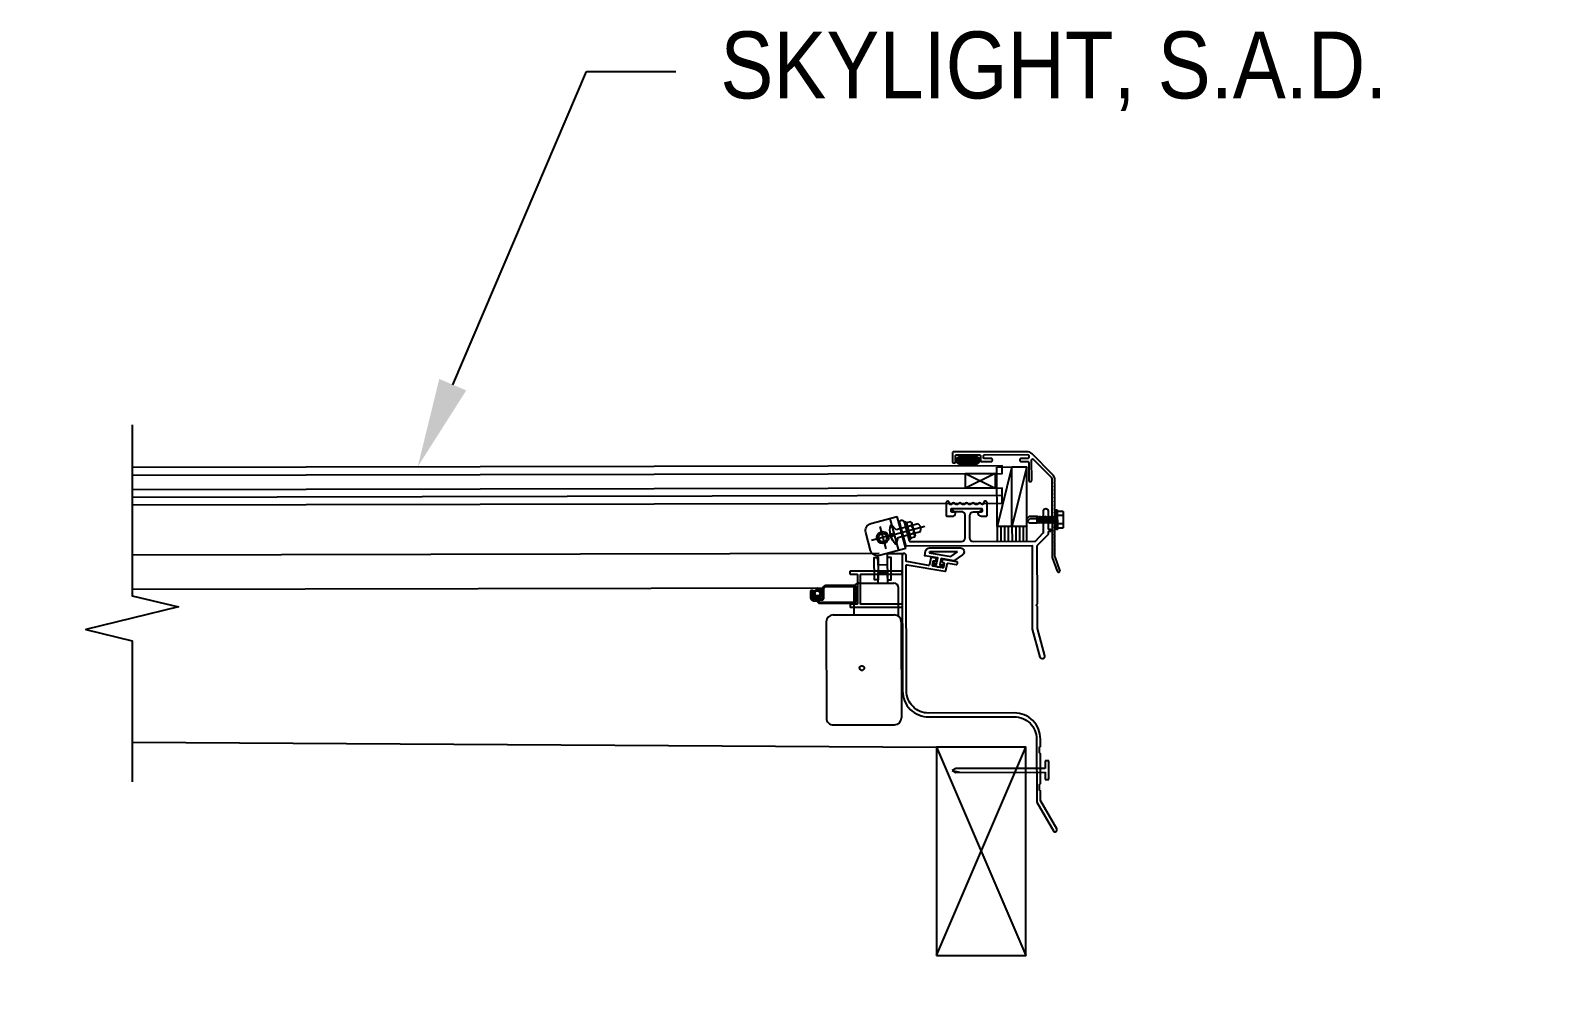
# Model space of a CAD drawing. Header units: inches. Extents: x -2661 to 42767, y -1222 to 9099.
# Drawn here: x 2412.85 to 2438.5, y 1865.12 to 1881.23 of the extents above; entities that cross this region are included whole.
import ezdxf
from ezdxf import colors
from ezdxf.entities.mleader import LeaderData, LeaderLine
from ezdxf.math import Vec2, Vec3

# ---------------------------------------------------------------- set-up
doc = ezdxf.new("R2010")
doc.units = ezdxf.units.IN
doc.header["$LTSCALE"] = 12
doc.header["$MEASUREMENT"] = 0
doc.layers.get('0').update_dxf_attribs({"linetype": 'CONTINUOUS'})
doc.layers.add('DESIGNER COMMENTS', color=221, linetype='CONTINUOUS', plot=False)
for name, color, linetype in [('S-ANNO-NOTE', 4, 'CONTINUOUS'), ('S-ARCH', 1, 'CONTINUOUS'), ('S-WOOD', 3, 'CONTINUOUS')]:
    doc.layers.add(name, color=color, linetype=linetype)
doc.styles.add('Arial', font='arial.ttf', dxfattribs={"width": 0.85})

# ---------------------------------------------------------------- blocks, each defined once
blk = doc.blocks.new('*U1285')
blk.add_lwpolyline([(1.5, -3.5), (0, -3.5), (0, 0), (1.5, 0)], close=True)
at = {"layer": 'S-WOOD', "color": 2}
for p, q in [((1.5, -3.5), (0, 0)), ((1.5, 0), (0, -3.5))]:
    blk.add_line(p, q, dxfattribs=at)
blk = doc.blocks.new('SKYLIGHT RIGHT')
at = {"layer": 'S-ARCH'}
h = blk.add_hatch(dxfattribs=at)
h.set_pattern_fill('ANSI31', color=256, angle=42.6247, style=0, pattern_type=2)
h.set_pattern_definition([(87.6246575, (24232.738988, -123267.021899), (-0.01463585096, 0.00060711435), [])])
h.paths.add_polyline_path([(23748.77, -124301.486), (23748.77, -124301.488), (23748.77, -124301.49), (23748.77, -124301.492), (23748.769, -124301.493), (23748.769, -124301.495), (23748.768, -124301.497), (23748.768, -124301.499), (23748.767, -124301.5), (23748.766, -124301.502), (23748.765, -124301.504), (23748.764, -124301.506), (23748.763, -124301.508), (23748.762, -124301.509), (23748.76, -124301.512), (23748.759, -124301.514), (23748.757, -124301.516), (23748.755, -124301.518), (23748.753, -124301.52), (23748.751, -124301.522), (23748.748, -124301.525), (23748.745, -124301.527), (23748.742, -124301.529), (23748.739, -124301.532), (23748.735, -124301.534), (23748.731, -124301.536), (23748.727, -124301.539), (23748.723, -124301.541), (23748.718, -124301.543), (23748.714, -124301.545), (23748.709, -124301.547), (23748.704, -124301.549), (23748.699, -124301.551), (23748.694, -124301.553), (23748.688, -124301.555), (23748.682, -124301.557), (23748.675, -124301.558), (23748.668, -124301.56), (23748.661, -124301.562), (23748.653, -124301.564), (23748.645, -124301.565), (23748.637, -124301.567), (23748.628, -124301.568), (23748.619, -124301.569), (23748.609, -124301.57), (23748.599, -124301.571), (23748.589, -124301.571), (23748.579, -124301.572), (23748.568, -124301.572), (23748.557, -124301.572), (23748.547, -124301.571), (23748.537, -124301.571), (23748.527, -124301.57), (23748.518, -124301.569), (23748.508, -124301.568), (23748.5, -124301.567), (23748.491, -124301.566), (23748.483, -124301.564), (23748.476, -124301.562), (23748.469, -124301.561), (23748.462, -124301.559), (23748.456, -124301.558), (23748.451, -124301.556), (23748.446, -124301.555), (23748.442, -124301.553), (23748.438, -124301.552), (23748.434, -124301.55), (23748.43, -124301.549), (23748.426, -124301.547), (23748.423, -124301.546), (23748.419, -124301.544), (23748.416, -124301.543), (23748.412, -124301.541), (23748.409, -124301.54), (23748.406, -124301.538), (23748.403, -124301.536), (23748.4, -124301.535), (23748.397, -124301.533), (23748.395, -124301.531), (23748.392, -124301.529), (23748.39, -124301.527), (23748.387, -124301.525), (23748.385, -124301.523), (23748.383, -124301.521), (23748.382, -124301.519), (23748.38, -124301.518), (23748.378, -124301.516), (23748.377, -124301.515), (23748.376, -124301.513), (23748.375, -124301.512), (23748.374, -124301.51), (23748.373, -124301.509), (23748.372, -124301.508), (23748.371, -124301.506), (23748.37, -124301.504), (23748.37, -124301.503), (23748.369, -124301.501), (23748.368, -124301.5), (23748.368, -124301.498), (23748.367, -124301.496), (23748.367, -124301.494), (23748.366, -124301.492), (23748.366, -124301.49), (23748.366, -124301.488), (23748.366, -124301.486), (23748.366, -124301.484), (23748.366, -124301.482), (23748.366, -124301.48), (23748.367, -124301.478), (23748.367, -124301.477), (23748.367, -124301.475), (23748.368, -124301.473), (23748.369, -124301.471), (23748.37, -124301.47), (23748.371, -124301.468), (23748.372, -124301.466), (23748.373, -124301.464), (23748.374, -124301.462), (23748.375, -124301.46), (23748.377, -124301.458), (23748.379, -124301.456), (23748.38, -124301.454), (23748.383, -124301.452), (23748.385, -124301.45), (23748.388, -124301.447), (23748.391, -124301.445), (23748.394, -124301.443), (23748.397, -124301.44), (23748.401, -124301.438), (23748.405, -124301.436), (23748.409, -124301.433), (23748.413, -124301.431), (23748.418, -124301.429), (23748.422, -124301.427), (23748.427, -124301.425), (23748.432, -124301.423), (23748.437, -124301.421), (23748.442, -124301.419), (23748.448, -124301.417), (23748.454, -124301.415), (23748.461, -124301.413), (23748.468, -124301.412), (23748.475, -124301.41), (23748.483, -124301.408), (23748.491, -124301.407), (23748.499, -124301.405), (23748.508, -124301.404), (23748.517, -124301.403), (23748.527, -124301.402), (23748.536, -124301.401), (23748.547, -124301.401), (23748.557, -124301.4), (23748.568, -124301.4), (23748.579, -124301.4), (23748.589, -124301.4), (23748.599, -124301.401), (23748.609, -124301.402), (23748.618, -124301.402), (23748.627, -124301.404), (23748.636, -124301.405), (23748.645, -124301.406), (23748.653, -124301.408), (23748.66, -124301.409), (23748.667, -124301.411), (23748.674, -124301.413), (23748.68, -124301.414), (23748.685, -124301.416), (23748.69, -124301.417), (23748.694, -124301.419), (23748.698, -124301.42), (23748.702, -124301.422), (23748.706, -124301.423), (23748.71, -124301.425), (23748.713, -124301.426), (23748.717, -124301.428), (23748.72, -124301.429), (23748.723, -124301.431), (23748.727, -124301.432), (23748.73, -124301.434), (23748.733, -124301.436), (23748.736, -124301.437), (23748.738, -124301.439), (23748.741, -124301.441), (23748.744, -124301.443), (23748.746, -124301.445), (23748.748, -124301.447), (23748.751, -124301.449), (23748.753, -124301.451), (23748.754, -124301.453), (23748.756, -124301.454), (23748.757, -124301.456), (23748.759, -124301.457), (23748.76, -124301.459), (23748.761, -124301.46), (23748.762, -124301.461), (23748.763, -124301.463), (23748.764, -124301.464), (23748.765, -124301.466), (23748.765, -124301.467), (23748.766, -124301.469), (23748.767, -124301.471), (23748.768, -124301.472), (23748.768, -124301.474), (23748.769, -124301.476), (23748.769, -124301.478), (23748.77, -124301.48), (23748.77, -124301.481), (23748.77, -124301.483)])
for p, q in [((23748.524, -124301.705), (23749.025, -124301.954)), ((23749.024, -124301.704), (23748.525, -124301.955)), ((23749.055, -124301.598), (23749.305, -124301.597)), ((23749.057, -124302.598), (23749.055, -124301.598)), ((23749.305, -124301.597), (23749.057, -124302.598)), ((23749.307, -124302.597), (23749.305, -124301.597)), ((23749.305, -124301.597), (23749.555, -124301.597)), ((23749.307, -124302.597), (23749.305, -124301.597)), ((23749.555, -124301.597), (23749.307, -124302.597)), ((23749.557, -124302.597), (23749.555, -124301.597)), ((23749.142, -124302.079), (23734.525, -124302.108, 1912.518)), ((23747.256, -124302.462), (23747.402, -124303.002)), ((23747.734, -124302.551), (23747.362, -124302.652)), ((23747.522, -124302.969), (23747.377, -124302.43)), ((23747.531, -124302.522), (23747.513, -124302.527)), ((23747.513, -124302.527), (23747.591, -124302.817)), ((23747.531, -124302.522), (23747.609, -124302.812)), ((23747.6, -124302.52), (23747.535, -124302.537)), ((23747.619, -124302.53), (23747.6, -124302.52)), ((23747.619, -124302.53), (23747.681, -124302.76)), ((23747.781, -124302.61), (23747.734, -124302.551)), ((23749.598, -124302.431), (23749.545, -124302.484)), ((23749.545, -124302.484), (23749.598, -124302.537)), ((23749.567, -124302.506), (23749.611, -124302.462)), ((23749.732, -124302.43), (23749.598, -124302.431)), ((23749.598, -124302.537), (23749.732, -124302.537)), ((23749.611, -124302.462), (23749.732, -124302.461)), ((23749.741, -124302.439), (23749.732, -124302.425)), ((23749.732, -124302.537), (23749.732, -124302.425)), ((23749.732, -124302.492), (23749.741, -124302.439)), ((23749.732, -124302.528), (23749.748, -124302.528)), ((23749.764, -124302.439), (23749.741, -124302.439)), ((23749.764, -124302.439), (23749.748, -124302.528)), ((23749.748, -124302.528), (23749.758, -124302.544)), ((23749.779, -124302.424), (23749.758, -124302.544)), ((23749.758, -124302.544), (23749.773, -124302.528)), ((23749.779, -124302.424), (23749.764, -124302.439)), ((23749.773, -124302.528), (23749.789, -124302.439)), ((23749.773, -124302.528), (23749.796, -124302.528)), ((23749.789, -124302.439), (23749.779, -124302.424)), ((23749.811, -124302.439), (23749.789, -124302.439)), ((23749.811, -124302.439), (23749.796, -124302.528)), ((23749.796, -124302.528), (23749.806, -124302.544)), ((23749.827, -124302.423), (23749.806, -124302.544)), ((23749.806, -124302.544), (23749.821, -124302.528)), ((23749.827, -124302.423), (23749.811, -124302.439)), ((23749.821, -124302.528), (23749.837, -124302.439)), ((23749.821, -124302.528), (23749.843, -124302.528)), ((23749.837, -124302.439), (23749.827, -124302.423)), ((23749.859, -124302.439), (23749.837, -124302.439)), ((23749.859, -124302.439), (23749.843, -124302.528)), ((23749.843, -124302.528), (23749.853, -124302.543)), ((23749.853, -124302.543), (23749.874, -124302.423)), ((23749.853, -124302.543), (23749.869, -124302.528)), ((23749.874, -124302.423), (23749.859, -124302.439)), ((23749.869, -124302.528), (23749.884, -124302.439)), ((23749.869, -124302.528), (23749.891, -124302.528)), ((23749.884, -124302.439), (23749.874, -124302.423)), ((23749.906, -124302.439), (23749.884, -124302.439)), ((23749.906, -124302.439), (23749.891, -124302.528)), ((23749.891, -124302.528), (23749.901, -124302.543)), ((23749.901, -124302.543), (23749.922, -124302.423)), ((23749.901, -124302.543), (23749.916, -124302.528)), ((23749.922, -124302.423), (23749.906, -124302.439)), ((23749.916, -124302.528), (23749.932, -124302.439)), ((23749.916, -124302.528), (23749.938, -124302.528)), ((23749.932, -124302.439), (23749.922, -124302.423)), ((23749.954, -124302.439), (23749.932, -124302.439)), ((23749.954, -124302.439), (23749.938, -124302.528)), ((23749.938, -124302.528), (23749.948, -124302.543)), ((23749.948, -124302.543), (23749.969, -124302.423)), ((23749.948, -124302.543), (23749.964, -124302.528)), ((23749.969, -124302.423), (23749.954, -124302.439)), ((23749.964, -124302.528), (23749.979, -124302.439)), ((23749.964, -124302.528), (23749.986, -124302.528)), ((23749.979, -124302.439), (23749.969, -124302.423)), ((23750.002, -124302.439), (23749.979, -124302.439)), ((23750.002, -124302.439), (23749.986, -124302.528)), ((23749.986, -124302.528), (23749.996, -124302.543)), ((23750.017, -124302.423), (23749.996, -124302.543)), ((23749.996, -124302.543), (23750.011, -124302.528)), ((23750.017, -124302.423), (23750.002, -124302.439)), ((23750.011, -124302.528), (23750.027, -124302.439)), ((23750.011, -124302.528), (23750.034, -124302.527)), ((23750.027, -124302.439), (23750.017, -124302.423)), ((23750.044, -124302.439), (23750.027, -124302.439)), ((23750.034, -124302.527), (23750.045, -124302.465)), ((23750.034, -124302.527), (23750.044, -124302.543)), ((23750.045, -124302.646), (23750.044, -124302.32)), ((23750.044, -124302.32), (23750.069, -124302.32)), ((23750.044, -124302.543), (23750.045, -124302.542)), ((23750.069, -124302.32), (23750.07, -124302.646)), ((23750.172, -124302.412), (23750.069, -124302.412)), ((23750.173, -124302.553), (23750.07, -124302.553)), ((23747.324, -124302.733), (23746.948, -124302.835)), ((23747.085, -124302.596), (23747.187, -124302.972)), ((23747.2, -124302.767), (23747.841, -124302.594)), ((23747.362, -124302.652), (23747.287, -124302.577)), ((23747.37, -124302.889), (23747.398, -124302.785)), ((23747.398, -124302.785), (23747.77, -124302.684)), ((23747.618, -124302.584), (23747.553, -124302.602)), ((23747.653, -124302.714), (23747.588, -124302.732)), ((23747.609, -124302.812), (23747.591, -124302.817)), ((23747.67, -124302.779), (23747.605, -124302.796)), ((23747.681, -124302.76), (23747.67, -124302.779)), ((23747.77, -124302.684), (23747.781, -124302.61)), ((23749.307, -124302.597), (23749.057, -124302.598)), ((23749.12, -124302.597), (23749.12, -124302.847)), ((23749.182, -124302.597), (23749.183, -124302.847)), ((23749.245, -124302.597), (23749.245, -124302.847)), ((23749.307, -124302.597), (23749.308, -124302.847)), ((23749.557, -124302.597), (23749.307, -124302.597)), ((23749.37, -124302.597), (23749.37, -124302.847)), ((23749.432, -124302.597), (23749.433, -124302.847)), ((23749.495, -124302.597), (23749.495, -124302.847)), ((23750.07, -124302.646), (23750.045, -124302.646)), ((23747.077, -124303.051), (23734.525, -124303.077, 1912.518)), ((23747.213, -124303.051), (23747.464, -124303.051)), ((23747.919, -124303.022), (23747.916, -124303.038)), ((23747.916, -124303.038), (23748.28, -124303.102)), ((23748.394, -124303.021), (23747.919, -124303.022)), ((23748.28, -124303.102), (23748.394, -124303.021)), ((23746.733, -124303.552), (23747.323, -124303.551)), ((23746.154, -124303.635), (23734.525, -124303.659, 1912.518)), ((23746.655, -124304.084), (23746.654, -124303.631)), ((23747.403, -124304.109), (23747.402, -124303.63)), ((23746.305, -124304.084), (23747.328, -124304.082)), ((23746.187, -124304.203), (23746.19, -124305.817)), ((23747.447, -124304.2), (23747.45, -124305.814)), ((23746.308, -124305.935), (23747.332, -124305.933)), ((23734.525, -124306.226, 1912.518), (23748.041, -124306.31)), ((23748.365, -124306.668), (23748.303, -124306.699)), ((23749.865, -124306.665), (23748.365, -124306.668)), ((23749.928, -124306.54), (23749.865, -124306.54)), ((23749.865, -124306.54), (23749.865, -124306.665)), ((23749.928, -124306.853), (23749.928, -124306.54)), ((23748.303, -124306.699), (23748.366, -124306.731)), ((23748.303, -124306.699), (23748.428, -124306.73)), ((23748.366, -124306.731), (23749.866, -124306.728)), ((23749.866, -124306.728), (23749.866, -124306.853)), ((23749.866, -124306.853), (23749.928, -124306.853))]:
    blk.add_line(p, q, dxfattribs=at)
at = {"layer": 'S-ARCH', "elevation": 1912.518}
blk.add_lwpolyline([(23734.525, -124300.889), (23734.525, -124303.761), (23735.303, -124303.95), (23733.747, -124304.328), (23734.525, -124304.518), (23734.525, -124306.889)], dxfattribs=at)
at = {"layer": 'S-ARCH'}
for points in [[(23750.029, -124302.289), (23750.028, -124302.247), (23750.018, -124302.237), (23750.028, -124302.227), (23750.028, -124302.185), (23750.018, -124302.175), (23750.028, -124302.165), (23750.028, -124302.123), (23750.018, -124302.113), (23750.028, -124302.103), (23750.028, -124302.061), (23750.018, -124302.051), (23750.028, -124302.041), (23750.028, -124301.999), (23750.018, -124301.989), (23750.028, -124301.979), (23750.028, -124301.937), (23750.018, -124301.927), (23750.028, -124301.917), (23750.028, -124301.875), (23750.018, -124301.865), (23750.028, -124301.855), (23750.028, -124301.809, 0.198912), (23749.991, -124301.721), (23749.645, -124301.377, 0.198912), (23749.557, -124301.34), (23748.324, -124301.343, 0.414214), (23748.308, -124301.359), (23748.308, -124301.507, 0.414214), (23748.333, -124301.532, 0.414214), (23748.358, -124301.507), (23748.358, -124301.409, -0.414214), (23748.374, -124301.393), (23748.762, -124301.392, -0.414214), (23748.778, -124301.408), (23748.778, -124301.491, 0.414214), (23748.794, -124301.507), (23748.962, -124301.506, 0.414214), (23748.978, -124301.49), (23748.978, -124301.472, 0.414214), (23748.962, -124301.456), (23748.844, -124301.457, -0.414214), (23748.828, -124301.441), (23748.828, -124301.408, -0.414214), (23748.844, -124301.392), (23749.572, -124301.39, -0.414214), (23749.588, -124301.406), (23749.588, -124301.439, -0.414214), (23749.572, -124301.455), (23749.454, -124301.455, 0.414214), (23749.438, -124301.471), (23749.438, -124301.489, 0.414214), (23749.454, -124301.505), (23749.572, -124301.505, -0.414214), (23749.588, -124301.521), (23749.589, -124301.824, 0.414214), (23749.605, -124301.84), (23749.623, -124301.84, 0.414214), (23749.639, -124301.824), (23749.638, -124301.478, -0.668179), (23749.665, -124301.467), (23749.956, -124301.756, -0.198912), (23749.978, -124301.809), (23749.98, -124303.112, 0.087489), (23749.981, -124303.117), (23750.066, -124303.348, 0.414214), (23750.098, -124303.363, 0.414214), (23750.113, -124303.331), (23750.031, -124303.108, -0.087489), (23750.03, -124303.103), (23750.03, -124303.053), (23750.02, -124303.043), (23750.03, -124303.033), (23750.03, -124302.991), (23750.02, -124302.981), (23750.03, -124302.971), (23750.03, -124302.929), (23750.02, -124302.919), (23750.03, -124302.909), (23750.03, -124302.867), (23750.02, -124302.857), (23750.03, -124302.847), (23750.03, -124302.805), (23750.02, -124302.795), (23750.03, -124302.785), (23750.029, -124302.743), (23750.019, -124302.733), (23750.029, -124302.723), (23750.029, -124302.681), (23750.019, -124302.671), (23750.029, -124302.661), (23750.029, -124302.619), (23750.019, -124302.609), (23750.029, -124302.599), (23750.029, -124302.557), (23750.019, -124302.547), (23750.029, -124302.537), (23750.029, -124302.495), (23750.019, -124302.485), (23750.029, -124302.475), (23750.029, -124302.433), (23750.019, -124302.423), (23750.029, -124302.413), (23750.029, -124302.371), (23750.019, -124302.361), (23750.029, -124302.351), (23750.029, -124302.309), (23750.019, -124302.299)], [(23749.838, -124302.333, -0.414214), (23749.875, -124302.296, -0.414214), (23749.913, -124302.333), (23749.913, -124302.629, 0.414214), (23749.928, -124302.644), (23749.953, -124302.644, -0.414214), (23749.973, -124302.664, -0.414214), (23749.953, -124302.684), (23749.928, -124302.684, 0.414214), (23749.913, -124302.699), (23749.913, -124302.728, -0.198912), (23749.909, -124302.738), (23749.731, -124302.917, 0.198912), (23749.727, -124302.927), (23749.729, -124303.9, -0.198912), (23749.724, -124303.911), (23749.714, -124303.921), (23749.724, -124303.932, -0.198912), (23749.729, -124303.942), (23749.729, -124304.309, 0.065543), (23749.73, -124304.313), (23749.854, -124304.774, -0.414214), (23749.828, -124304.82, -0.414214), (23749.782, -124304.793), (23749.655, -124304.323, -0.065543), (23749.654, -124304.319), (23749.652, -124302.921), (23747.538, -124302.926, -0.339454), (23747.524, -124302.914), (23747.422, -124302.537, -0.414214), (23747.448, -124302.491, -0.414214), (23747.494, -124302.517), (23747.581, -124302.839, 0.339454), (23747.596, -124302.85), (23748.461, -124302.849, 0.414214), (23748.52, -124302.789), (23748.52, -124302.409, 0.414214), (23748.46, -124302.349), (23748.359, -124302.349, -0.365977), (23748.299, -124302.299), (23748.799, -124302.298, -0.414214), (23748.74, -124302.358), (23748.655, -124302.358, 0.414214), (23748.595, -124302.418), (23748.595, -124302.788, 0.414214), (23748.656, -124302.848), (23749.689, -124302.846, 0.198912), (23749.7, -124302.842), (23749.834, -124302.707, 0.198912), (23749.838, -124302.697)], [(23748.57, -124302.217, 0.691564), (23748.519, -124302.217, -0.312101), (23748.505, -124302.227), (23748.474, -124302.227, -0.312101), (23748.46, -124302.217, 0.691564), (23748.409, -124302.218, -0.312101), (23748.395, -124302.227), (23748.364, -124302.227, -0.312101), (23748.35, -124302.218, 0.691564), (23748.299, -124302.218, -0.312101), (23748.285, -124302.228), (23748.27, -124302.228, -0.414214), (23748.255, -124302.213), (23748.255, -124302.2, 0.414214), (23748.228, -124302.173, 0.414214), (23748.2, -124302.2), (23748.201, -124302.411, 0.414214), (23748.216, -124302.426), (23748.302, -124302.426, 0.399638), (23748.357, -124302.373, 0.428941), (23748.342, -124302.357), (23748.3, -124302.358, -0.414214), (23748.285, -124302.343), (23748.284, -124302.311, -0.414214), (23748.299, -124302.296), (23748.789, -124302.295, -0.414214), (23748.804, -124302.31), (23748.805, -124302.342, -0.414214), (23748.79, -124302.357), (23748.747, -124302.357, 0.428941), (23748.732, -124302.372, 0.399638), (23748.787, -124302.425), (23748.874, -124302.424, 0.414214), (23748.889, -124302.409), (23748.888, -124302.199, 0.414214), (23748.861, -124302.171, 0.414214), (23748.833, -124302.199), (23748.833, -124302.211, -0.414214), (23748.818, -124302.226), (23748.804, -124302.227, -0.312101), (23748.79, -124302.217, 0.691564), (23748.739, -124302.217, -0.312101), (23748.725, -124302.227), (23748.694, -124302.227, -0.312101), (23748.68, -124302.217, 0.691564), (23748.629, -124302.217, -0.312101), (23748.615, -124302.227), (23748.584, -124302.227, -0.312101)], [(23748.393, -124303.209, 0.414214), (23748.38, -124303.19), (23748.151, -124303.15, 0.414214), (23748.133, -124303.163), (23748.13, -124303.181, 0.414214), (23748.143, -124303.199), (23748.154, -124303.201, -0.414214), (23748.168, -124303.22), (23748.157, -124303.28, -0.414214), (23748.139, -124303.293), (23747.985, -124303.266, -0.414214), (23747.972, -124303.248), (23747.982, -124303.188, -0.414214), (23748.001, -124303.175), (23748.013, -124303.177, 0.414214), (23748.031, -124303.164), (23748.034, -124303.146, 0.414214), (23748.021, -124303.128), (23747.96, -124303.117, 0.414214), (23747.942, -124303.13), (23747.923, -124303.239, -0.414214), (23747.904, -124303.252), (23747.543, -124303.189, -0.36397), (23747.53, -124303.174), (23747.529, -124303.083, 0.414214), (23747.497, -124303.051, 0.414214), (23747.464, -124303.083), (23747.469, -124305.361, 0.414214), (23747.91, -124305.8), (23749.345, -124305.797, -0.414214), (23749.721, -124306.171), (23749.723, -124307.227, 0.131652), (23749.725, -124307.235), (23750.003, -124307.714, 0.414214), (23750.047, -124307.726, 0.414214), (23750.059, -124307.682), (23749.79, -124307.217, -0.131652), (23749.788, -124307.209), (23749.787, -124307.043), (23749.772, -124307.028), (23749.772, -124306.934), (23749.787, -124306.919), (23749.786, -124306.418), (23749.771, -124306.403), (23749.771, -124306.309), (23749.786, -124306.294), (23749.786, -124306.171, 0.414214), (23749.345, -124305.732), (23747.91, -124305.735, -0.414214), (23747.534, -124305.361), (23747.53, -124303.257, -0.466308), (23747.549, -124303.241), (23748.179, -124303.351, 0.414214), (23748.198, -124303.338), (23748.217, -124303.229, -0.414214), (23748.235, -124303.216), (23748.371, -124303.239, 0.414214), (23748.39, -124303.226)], [(23747.992, -124303.24), (23747.998, -124303.209), (23748.041, -124303.233), (23748.06, -124303.127), (23747.844, -124303.089), (23747.857, -124303.011, -0.36397), (23747.919, -124302.959), (23748.441, -124302.958, -0.73323), (23748.477, -124303.072), (23748.331, -124303.174), (23748.115, -124303.137), (23748.097, -124303.243), (23748.146, -124303.234), (23748.14, -124303.266), (23748.062, -124303.28)], [(23746.77, -124303.4), (23747.455, -124303.398, 0.414214), (23747.465, -124303.388), (23747.465, -124303.358, 0.414214), (23747.455, -124303.348), (23746.595, -124303.35, 0.414214), (23746.585, -124303.36), (23746.585, -124303.39, 0.414214), (23746.595, -124303.4), (23746.7, -124303.4, -0.414214), (23746.71, -124303.41), (23746.711, -124303.895, -0.414214), (23746.701, -124303.905), (23746.596, -124303.905, 0.414214), (23746.586, -124303.915), (23746.586, -124303.945, 0.414214), (23746.596, -124303.955), (23747.456, -124303.953, 0.414214), (23747.466, -124303.943), (23747.466, -124303.913, 0.414214), (23747.456, -124303.903), (23746.771, -124303.905, -0.414214), (23746.761, -124303.895), (23746.76, -124303.41, -0.414214)], [(23746.824, -124304.969, -0.414214), (23746.796, -124305.017, -0.414214), (23746.749, -124304.988, -0.414214), (23746.777, -124304.941, -0.414214)]]:
    blk.add_lwpolyline(points, format="xyb", close=True, dxfattribs=at)
for points in [[(23734.525, -124301.733), (23749.141, -124301.704), (23749.141, -124301.579), (23734.525, -124301.608)], [(23734.525, -124302.233), (23749.142, -124302.204), (23749.142, -124301.954), (23734.525, -124301.983)], [(23747.213, -124303.053), (23747.213, -124303.245), (23747.057, -124303.246), (23747.056, -124303.092)], [(23747.057, -124303.551), (23747.057, -124303.371), (23747.213, -124303.37), (23747.214, -124303.551)]]:
    blk.add_lwpolyline(points, dxfattribs=at)
for points in [[(23749.025, -124301.954), (23748.525, -124301.955), (23748.524, -124301.705), (23749.024, -124301.704)], [(23749.557, -124302.597), (23749.057, -124302.598), (23749.058, -124302.848), (23749.558, -124302.847)], [(23747.057, -124303.496), (23746.995, -124303.496), (23746.994, -124303.121), (23747.057, -124303.121)], [(23747.214, -124303.495), (23747.276, -124303.495), (23747.275, -124303.12), (23747.213, -124303.12)]]:
    blk.add_lwpolyline(points, close=True, dxfattribs=at)
for points in [[(23747.522, -124302.969), (23747.084, -124303.088, -0.414214), (23746.931, -124303), (23746.85, -124302.701, -0.414214), (23746.938, -124302.548), (23747.377, -124302.43)], [(23747.37, -124302.889, -0.570262), (23747.353, -124302.893, -0.121647), (23747.273, -124302.768), (23747.307, -124302.759), (23747.297, -124302.72), (23747.263, -124302.729, -0.121166), (23747.27, -124302.581, -0.567827), (23747.287, -124302.577)], [(23750.07, -124302.622), (23750.157, -124302.622, 0.414214), (23750.173, -124302.606), (23750.172, -124302.36, 0.414214), (23750.156, -124302.344), (23750.069, -124302.344)]]:
    blk.add_lwpolyline(points, format="xyb", dxfattribs=at)
for points in [[(23745.928, -124303.687, 0), (23745.928, -124303.686, 0), (23745.928, -124303.685, 0), (23745.928, -124303.684, 0), (23745.929, -124303.683, 0), (23745.929, -124303.682, 0), (23745.929, -124303.681, 0), (23745.929, -124303.68, 0), (23745.93, -124303.679, 0), (23745.93, -124303.678, 0), (23745.931, -124303.677, 0), (23745.931, -124303.676, 0), (23745.932, -124303.676, 0), (23745.932, -124303.675, 0), (23745.933, -124303.674, 0), (23745.933, -124303.673, 0), (23745.934, -124303.673, 0), (23745.935, -124303.672, 0), (23745.935, -124303.671, 0), (23745.936, -124303.671, 0), (23745.937, -124303.67, 0), (23745.938, -124303.67, 0), (23745.939, -124303.669, 0), (23745.94, -124303.669, 0), (23745.941, -124303.668, 0), (23745.941, -124303.668, 0), (23745.942, -124303.668, 0), (23745.943, -124303.667, 0), (23745.944, -124303.667, 0), (23745.945, -124303.667, 0), (23745.946, -124303.667, 0), (23745.947, -124303.667, 0), (23745.948, -124303.667, 0), (23745.949, -124303.667, 0), (23745.95, -124303.667, 0), (23745.951, -124303.667, 0), (23745.952, -124303.667, 0), (23745.953, -124303.667, 0), (23745.954, -124303.668, 0), (23745.955, -124303.668, 0), (23745.956, -124303.668, 0), (23745.957, -124303.669, 0), (23745.958, -124303.669, 0), (23745.958, -124303.669, 0), (23745.959, -124303.67, 0), (23745.96, -124303.671, 0), (23745.961, -124303.671, 0), (23745.962, -124303.672, 0), (23745.962, -124303.672, 0), (23745.963, -124303.673, 0), (23745.964, -124303.674, 0), (23745.964, -124303.675, 0), (23745.965, -124303.676, 0), (23745.965, -124303.676, 0), (23745.966, -124303.677, 0), (23745.966, -124303.678, 0), (23745.967, -124303.679, 0), (23745.967, -124303.68, 0), (23745.967, -124303.681, 0), (23745.968, -124303.682, 0), (23745.968, -124303.683, 0), (23745.968, -124303.684, 0), (23745.968, -124303.685, 0), (23745.968, -124303.686, 0), (23745.968, -124303.687, 0), (23745.968, -124303.794, 0), (23745.968, -124303.795, 0), (23745.969, -124303.796, 0), (23745.969, -124303.797, 0), (23745.969, -124303.798, 0), (23745.969, -124303.798, 0), (23745.969, -124303.799, 0), (23745.97, -124303.8, 0), (23745.97, -124303.801, 0), (23745.97, -124303.802, 0), (23745.971, -124303.803, 0), (23745.971, -124303.804, 0), (23745.972, -124303.805, 0), (23745.972, -124303.806, 0), (23745.973, -124303.806, 0), (23745.974, -124303.807, 0), (23745.974, -124303.808, 0), (23745.975, -124303.808, 0), (23745.976, -124303.809, 0), (23745.977, -124303.81, 0), (23745.977, -124303.81, 0), (23745.978, -124303.811, 0), (23745.979, -124303.811, 0), (23745.98, -124303.812, 0), (23745.981, -124303.812, 0), (23745.982, -124303.812, 0), (23745.983, -124303.813, 0), (23745.984, -124303.813, 0), (23745.985, -124303.813, 0), (23745.986, -124303.813, 0), (23745.986, -124303.813, 0), (23745.987, -124303.814, 0), (23745.988, -124303.814, 0), (23746.108, -124303.813, 0), (23746.109, -124303.813, 0), (23746.11, -124303.813, 0), (23746.111, -124303.813, 0), (23746.112, -124303.813, 0), (23746.113, -124303.813, 0), (23746.114, -124303.812, 0), (23746.115, -124303.812, 0), (23746.116, -124303.812, 0), (23746.117, -124303.811, 0), (23746.118, -124303.811, 0), (23746.119, -124303.81, 0), (23746.12, -124303.81, 0), (23746.12, -124303.809, 0), (23746.121, -124303.809, 0), (23746.122, -124303.808, 0), (23746.123, -124303.807, 0), (23746.123, -124303.807, 0), (23746.124, -124303.806, 0), (23746.125, -124303.805, 0), (23746.125, -124303.804, 0), (23746.126, -124303.804, 0), (23746.126, -124303.803, 0), (23746.127, -124303.802, 0), (23746.127, -124303.801, 0), (23746.127, -124303.8, 0), (23746.128, -124303.799, 0), (23746.128, -124303.798, 0), (23746.128, -124303.797, 0), (23746.128, -124303.796, 0), (23746.128, -124303.795, 0), (23746.128, -124303.794, 0), (23746.128, -124303.793, 0), (23746.128, -124303.673, 0), (23746.128, -124303.646, 0), (23746.128, -124303.643, 0), (23746.128, -124303.64, 0), (23746.129, -124303.638, 0), (23746.129, -124303.635, 0), (23746.13, -124303.632, 0), (23746.131, -124303.629, 0), (23746.132, -124303.626, 0), (23746.133, -124303.623, 0), (23746.134, -124303.621, 0), (23746.135, -124303.618, 0), (23746.137, -124303.615, 0), (23746.138, -124303.613, 0), (23746.14, -124303.611, 0), (23746.142, -124303.608, 0), (23746.144, -124303.606, 0), (23746.146, -124303.604, 0), (23746.148, -124303.602, 0), (23746.15, -124303.6, 0), (23746.152, -124303.598, 0), (23746.155, -124303.596, 0), (23746.157, -124303.595, 0), (23746.16, -124303.593, 0), (23746.162, -124303.592, 0), (23746.165, -124303.591, 0), (23746.168, -124303.59, 0), (23746.171, -124303.589, 0), (23746.173, -124303.588, 0), (23746.176, -124303.587, 0), (23746.179, -124303.587, 0), (23746.182, -124303.586, 0), (23746.185, -124303.586, 0), (23746.188, -124303.586, 0), (23746.638, -124303.585, 0), (23746.641, -124303.585, 0), (23746.644, -124303.586, 0), (23746.647, -124303.586, 0), (23746.65, -124303.586, 0), (23746.653, -124303.587, 0), (23746.655, -124303.588, 0), (23746.658, -124303.589, 0), (23746.661, -124303.59, 0), (23746.664, -124303.591, 0), (23746.666, -124303.592, 0), (23746.669, -124303.594, 0), (23746.671, -124303.595, 0), (23746.674, -124303.597, 0), (23746.676, -124303.599, 0), (23746.678, -124303.601, 0), (23746.68, -124303.603, 0), (23746.682, -124303.605, 0), (23746.684, -124303.607, 0), (23746.686, -124303.609, 0), (23746.688, -124303.612, 0), (23746.69, -124303.614, 0), (23746.691, -124303.617, 0), (23746.692, -124303.62, 0), (23746.694, -124303.622, 0), (23746.695, -124303.625, 0), (23746.696, -124303.628, 0), (23746.696, -124303.631, 0), (23746.697, -124303.633, 0), (23746.697, -124303.636, 0), (23746.698, -124303.639, 0), (23746.698, -124303.642, 0), (23746.698, -124303.645, 0), (23746.698, -124303.825, 0), (23746.698, -124303.825, 0), (23746.698, -124303.828, 0), (23746.698, -124303.831, 0), (23746.698, -124303.834, 0), (23746.698, -124303.837, 0), (23746.697, -124303.841, 0), (23746.696, -124303.844, 0), (23746.695, -124303.846, 0), (23746.694, -124303.849, 0), (23746.693, -124303.852, 0), (23746.692, -124303.855, 0), (23746.691, -124303.858, 0), (23746.689, -124303.86, 0), (23746.687, -124303.863, 0), (23746.686, -124303.866, 0), (23746.684, -124303.868, 0), (23746.682, -124303.87, 0), (23746.68, -124303.873, 0), (23746.677, -124303.875, 0), (23746.675, -124303.877, 0), (23746.673, -124303.879, 0), (23746.67, -124303.881, 0), (23746.668, -124303.882, 0), (23746.665, -124303.884, 0), (23746.662, -124303.885, 0), (23746.659, -124303.887, 0), (23746.657, -124303.888, 0), (23746.654, -124303.889, 0), (23746.651, -124303.89, 0), (23746.648, -124303.891, 0), (23746.645, -124303.891, 0), (23746.642, -124303.892, 0), (23746.639, -124303.892, 0), (23746.639, -124303.892, 0), (23746.085, -124303.893, 0), (23746.084, -124303.893, 0), (23746.082, -124303.893, 0), (23746.081, -124303.893, 0), (23746.079, -124303.893, 0), (23746.078, -124303.893, 0), (23746.076, -124303.892, 0), (23746.075, -124303.892, 0), (23746.073, -124303.892, 0), (23746.072, -124303.891, 0), (23746.07, -124303.89, 0), (23746.069, -124303.89, 0), (23746.067, -124303.889, 0), (23746.066, -124303.889, 0), (23746.065, -124303.888, 0), (23746.063, -124303.887, 0), (23746.062, -124303.886, 0), (23746.061, -124303.885, 0), (23746.06, -124303.884, 0), (23746.058, -124303.883, 0), (23746.057, -124303.882, 0), (23746.056, -124303.881, 0), (23746.055, -124303.88, 0), (23746.054, -124303.879, 0), (23746.053, -124303.878, 0), (23746.052, -124303.876, 0), (23746.051, -124303.875, 0), (23746.051, -124303.874, 0), (23746.05, -124303.872, 0), (23746.049, -124303.871, 0), (23746.049, -124303.87, 0), (23746.048, -124303.868, 0), (23746.047, -124303.867, 0), (23746.047, -124303.866, 0), (23746.047, -124303.865, 0), (23746.047, -124303.865, 0), (23746.046, -124303.864, 0), (23746.046, -124303.863, 0), (23746.045, -124303.863, 0), (23746.045, -124303.862, 0), (23746.045, -124303.861, 0), (23746.044, -124303.861, 0), (23746.044, -124303.86, 0), (23746.043, -124303.86, 0), (23746.042, -124303.859, 0), (23746.042, -124303.859, 0), (23746.041, -124303.858, 0), (23746.041, -124303.858, 0), (23746.04, -124303.857, 0), (23746.039, -124303.857, 0), (23746.039, -124303.856, 0), (23746.038, -124303.856, 0), (23746.037, -124303.856, 0), (23746.037, -124303.855, 0), (23746.036, -124303.855, 0), (23746.035, -124303.855, 0), (23746.035, -124303.854, 0), (23746.034, -124303.854, 0), (23746.033, -124303.854, 0), (23746.032, -124303.854, 0), (23746.032, -124303.854, 0), (23746.031, -124303.854, 0), (23746.03, -124303.854, 0), (23746.029, -124303.854, 0), (23746.029, -124303.854, 0), (23745.989, -124303.854, 0), (23745.986, -124303.854, 0), (23745.983, -124303.853, 0), (23745.98, -124303.853, 0), (23745.977, -124303.852, 0), (23745.974, -124303.852, 0), (23745.971, -124303.851, 0), (23745.968, -124303.85, 0), (23745.966, -124303.849, 0), (23745.963, -124303.848, 0), (23745.96, -124303.847, 0), (23745.958, -124303.845, 0), (23745.955, -124303.844, 0), (23745.953, -124303.842, 0), (23745.95, -124303.84, 0), (23745.948, -124303.838, 0), (23745.946, -124303.836, 0), (23745.944, -124303.834, 0), (23745.942, -124303.832, 0), (23745.94, -124303.829, 0), (23745.939, -124303.827, 0), (23745.937, -124303.825, 0), (23745.936, -124303.822, 0), (23745.934, -124303.819, 0), (23745.933, -124303.817, 0), (23745.932, -124303.814, 0), (23745.931, -124303.811, 0), (23745.93, -124303.808, 0), (23745.93, -124303.805, 0), (23745.929, -124303.803, 0), (23745.929, -124303.8, 0), (23745.928, -124303.797, 0), (23745.928, -124303.794, 0), (23745.928, -124303.687, 0)], [(23745.948, -124303.667, 0), (23745.948, -124303.794, 0), (23745.948, -124303.796, 0), (23745.949, -124303.798, 0), (23745.949, -124303.8, 0), (23745.949, -124303.801, 0), (23745.95, -124303.803, 0), (23745.95, -124303.805, 0), (23745.951, -124303.807, 0), (23745.951, -124303.809, 0), (23745.952, -124303.811, 0), (23745.953, -124303.813, 0), (23745.954, -124303.814, 0), (23745.955, -124303.816, 0), (23745.956, -124303.817, 0), (23745.958, -124303.819, 0), (23745.959, -124303.821, 0), (23745.96, -124303.822, 0), (23745.962, -124303.823, 0), (23745.963, -124303.825, 0), (23745.965, -124303.826, 0), (23745.966, -124303.827, 0), (23745.968, -124303.828, 0), (23745.97, -124303.829, 0), (23745.971, -124303.83, 0), (23745.973, -124303.831, 0), (23745.975, -124303.831, 0), (23745.977, -124303.832, 0), (23745.979, -124303.832, 0), (23745.981, -124303.833, 0), (23745.983, -124303.833, 0), (23745.985, -124303.833, 0), (23745.987, -124303.834, 0), (23745.988, -124303.834, 0), (23746.108, -124303.833, 0), (23746.11, -124303.833, 0), (23746.112, -124303.833, 0), (23746.114, -124303.833, 0), (23746.116, -124303.833, 0), (23746.118, -124303.832, 0), (23746.12, -124303.832, 0), (23746.122, -124303.831, 0), (23746.124, -124303.83, 0), (23746.126, -124303.829, 0), (23746.127, -124303.829, 0), (23746.129, -124303.828, 0), (23746.131, -124303.827, 0), (23746.132, -124303.825, 0), (23746.134, -124303.824, 0), (23746.135, -124303.823, 0), (23746.137, -124303.822, 0), (23746.138, -124303.82, 0), (23746.139, -124303.819, 0), (23746.141, -124303.817, 0), (23746.142, -124303.816, 0), (23746.143, -124303.814, 0), (23746.144, -124303.812, 0), (23746.145, -124303.81, 0), (23746.145, -124303.809, 0), (23746.146, -124303.807, 0), (23746.147, -124303.805, 0), (23746.147, -124303.803, 0), (23746.148, -124303.801, 0), (23746.148, -124303.799, 0), (23746.148, -124303.797, 0), (23746.148, -124303.795, 0), (23746.148, -124303.793, 0), (23746.148, -124303.673, 0), (23746.148, -124303.646, 0), (23746.148, -124303.644, 0), (23746.148, -124303.642, 0), (23746.149, -124303.64, 0), (23746.149, -124303.638, 0), (23746.149, -124303.637, 0), (23746.15, -124303.635, 0), (23746.15, -124303.633, 0), (23746.151, -124303.631, 0), (23746.152, -124303.629, 0), (23746.153, -124303.627, 0), (23746.154, -124303.626, 0), (23746.155, -124303.624, 0), (23746.156, -124303.622, 0), (23746.157, -124303.621, 0), (23746.158, -124303.619, 0), (23746.16, -124303.618, 0), (23746.161, -124303.617, 0), (23746.163, -124303.615, 0), (23746.164, -124303.614, 0), (23746.166, -124303.613, 0), (23746.167, -124303.612, 0), (23746.169, -124303.611, 0), (23746.171, -124303.61, 0), (23746.173, -124303.609, 0), (23746.175, -124303.609, 0), (23746.176, -124303.608, 0), (23746.178, -124303.607, 0), (23746.18, -124303.607, 0), (23746.182, -124303.607, 0), (23746.184, -124303.606, 0), (23746.186, -124303.606, 0), (23746.188, -124303.606, 0), (23746.638, -124303.605, 0), (23746.64, -124303.605, 0), (23746.642, -124303.605, 0), (23746.644, -124303.606, 0), (23746.646, -124303.606, 0), (23746.648, -124303.606, 0), (23746.65, -124303.607, 0), (23746.652, -124303.608, 0), (23746.653, -124303.608, 0), (23746.655, -124303.609, 0), (23746.657, -124303.61, 0), (23746.659, -124303.611, 0), (23746.66, -124303.612, 0), (23746.662, -124303.613, 0), (23746.663, -124303.614, 0), (23746.665, -124303.616, 0), (23746.666, -124303.617, 0), (23746.668, -124303.618, 0), (23746.669, -124303.62, 0), (23746.67, -124303.621, 0), (23746.671, -124303.623, 0), (23746.672, -124303.625, 0), (23746.673, -124303.626, 0), (23746.674, -124303.628, 0), (23746.675, -124303.63, 0), (23746.676, -124303.632, 0), (23746.676, -124303.634, 0), (23746.677, -124303.636, 0), (23746.677, -124303.637, 0), (23746.678, -124303.639, 0), (23746.678, -124303.641, 0), (23746.678, -124303.643, 0), (23746.678, -124303.645, 0), (23746.678, -124303.825, 0), (23746.678, -124303.827, 0), (23746.678, -124303.829, 0), (23746.678, -124303.832, 0), (23746.678, -124303.834, 0), (23746.678, -124303.836, 0), (23746.677, -124303.838, 0), (23746.676, -124303.84, 0), (23746.676, -124303.842, 0), (23746.675, -124303.844, 0), (23746.674, -124303.846, 0), (23746.673, -124303.848, 0), (23746.672, -124303.849, 0), (23746.671, -124303.851, 0), (23746.67, -124303.853, 0), (23746.669, -124303.855, 0), (23746.667, -124303.856, 0), (23746.666, -124303.858, 0), (23746.665, -124303.859, 0), (23746.663, -124303.861, 0), (23746.661, -124303.862, 0), (23746.66, -124303.864, 0), (23746.658, -124303.865, 0), (23746.656, -124303.866, 0), (23746.654, -124303.867, 0), (23746.653, -124303.868, 0), (23746.651, -124303.869, 0), (23746.649, -124303.87, 0), (23746.647, -124303.87, 0), (23746.645, -124303.871, 0), (23746.643, -124303.872, 0), (23746.641, -124303.872, 0), (23746.639, -124303.872, 0), (23746.085, -124303.873, 0), (23746.084, -124303.873, 0), (23746.084, -124303.873, 0), (23746.083, -124303.873, 0), (23746.082, -124303.873, 0), (23746.081, -124303.873, 0), (23746.081, -124303.873, 0), (23746.08, -124303.873, 0), (23746.079, -124303.872, 0), (23746.078, -124303.872, 0), (23746.078, -124303.872, 0), (23746.077, -124303.872, 0), (23746.076, -124303.871, 0), (23746.076, -124303.871, 0), (23746.075, -124303.871, 0), (23746.074, -124303.87, 0), (23746.074, -124303.87, 0), (23746.073, -124303.869, 0), (23746.072, -124303.869, 0), (23746.072, -124303.868, 0), (23746.071, -124303.868, 0), (23746.071, -124303.867, 0), (23746.07, -124303.867, 0), (23746.07, -124303.866, 0), (23746.069, -124303.865, 0), (23746.069, -124303.865, 0), (23746.068, -124303.864, 0), (23746.068, -124303.864, 0), (23746.068, -124303.863, 0), (23746.067, -124303.862, 0), (23746.067, -124303.862, 0), (23746.067, -124303.861, 0), (23746.066, -124303.86, 0), (23746.066, -124303.859, 0), (23746.065, -124303.857, 0), (23746.064, -124303.856, 0), (23746.064, -124303.854, 0), (23746.063, -124303.853, 0), (23746.062, -124303.852, 0), (23746.061, -124303.851, 0), (23746.06, -124303.849, 0), (23746.059, -124303.848, 0), (23746.058, -124303.847, 0), (23746.057, -124303.846, 0), (23746.056, -124303.845, 0), (23746.055, -124303.844, 0), (23746.054, -124303.843, 0), (23746.053, -124303.842, 0), (23746.052, -124303.841, 0), (23746.05, -124303.84, 0), (23746.049, -124303.839, 0), (23746.048, -124303.838, 0), (23746.046, -124303.838, 0), (23746.045, -124303.837, 0), (23746.044, -124303.836, 0), (23746.042, -124303.836, 0), (23746.041, -124303.835, 0), (23746.039, -124303.835, 0), (23746.038, -124303.835, 0), (23746.036, -124303.834, 0), (23746.035, -124303.834, 0), (23746.033, -124303.834, 0), (23746.032, -124303.834, 0), (23746.03, -124303.834, 0), (23746.028, -124303.834, 0)]]:
    blk.add_polyline3d(points, dxfattribs=at)
for centre, radius in [((23747.136, -124302.784), 0.101), ((23747.136, -124302.784), 0.07), ((23746.04, -124303.721), 0.064), ((23746.039, -124303.722), 0.0439)]:
    blk.add_circle(centre, radius, dxfattribs=at)
for centre, radius, start, end in [((23747.58, -124302.56), 0.045, 326.9468, 63.2817), ((23747.498, -124302.686), 0.158, 349.9181, 40.3103), ((23747.633, -124302.754), 0.045, 326.9468, 63.2817), ((23746.733, -124303.631), 0.0787, 90.1142, 180.1142), ((23747.324, -124303.63), 0.0787, 0.1142, 90.1142), ((23746.04, -124303.721), 0.0859, 221.8975, 92.9111), ((23746.305, -124304.203), 0.118, 90.1142, 180.1142), ((23747.329, -124304.201), 0.118, 0.1142, 90.1142), ((23746.308, -124305.817), 0.118, 180.1142, 270.1142), ((23747.332, -124305.815), 0.118, 270.1142, 0.1142)]:
    blk.add_arc(centre, radius, start, end, dxfattribs=at)
blk.add_open_spline([(23748.77, -124301.486), (23748.77, -124301.494), (23748.764, -124301.507), (23748.75, -124301.524), (23748.72, -124301.544), (23748.678, -124301.559), (23748.612, -124301.572), (23748.568, -124301.572), (23748.524, -124301.572), (23748.458, -124301.559), (23748.425, -124301.547), (23748.399, -124301.535), (23748.38, -124301.519), (23748.372, -124301.508), (23748.366, -124301.495), (23748.366, -124301.486), (23748.366, -124301.478), (23748.372, -124301.465), (23748.386, -124301.448), (23748.416, -124301.428), (23748.458, -124301.413), (23748.524, -124301.4), (23748.568, -124301.4), (23748.612, -124301.4), (23748.678, -124301.413), (23748.71, -124301.425), (23748.737, -124301.437), (23748.756, -124301.453), (23748.764, -124301.464), (23748.77, -124301.477), (23748.77, -124301.486)], degree=2, knots=[0, 0, 0, 1, 2, 3, 4, 5, 6, 6, 7, 8, 9, 10, 11, 12, 13, 13, 14, 15, 16, 17, 18, 19, 19, 20, 21, 22, 23, 24, 25, 26, 26, 26], dxfattribs=at)

msp = doc.modelspace()

# ---------------------------------------------------------------- block references
at = {"layer": 'DESIGNER COMMENTS'}
msp.add_blockref('SKYLIGHT RIGHT', (-21319.97034, 126175.48979), dxfattribs=at)
at = {"layer": 'S-WOOD', "xscale": -1, "rotation": 359.9999999999372}
msp.add_blockref('*U1285', (2429.57021, 1869.17957), dxfattribs=at)

# ---------------------------------------------------------------- leaders
at = {"layer": 'S-ANNO-NOTE'}
ml = msp.add_multileader_mtext('Standard', dxfattribs=at)
ml.set_content('\\A1;SKYLIGHT, S.A.D.', color=256, style='Arial')
ml.set_leader_properties(color=2)
ml.build(insert=Vec2(0, 0))
ml.multileader.update_dxf_attribs({"dogleg_length": 0.36, "arrow_head_size": 1.5, "scale": 16})
ctx = ml.context
ctx.base_point, ctx.scale, ctx.char_height, ctx.arrow_head_size, ctx.landing_gap_size, ctx.plane_origin = Vec3(2423.68654, 1880.5401), 16, 1.125, 1.5, 0.75, Vec3(2417.54635, 2072.67188)
notes = []
notes.append((ctx, [(1, (1, 1, 0), (2422.18654, 1880.5401), (1, 0), 1.5, [(0, [(2419.35281, 1873.89673)], 0, [])])]))
ctx.mtext.insert, ctx.mtext.width, ctx.mtext.defined_height, ctx.mtext.flow_direction = Vec3(2424.43654, 1881.21387), 17.75, 5.43448, 5
ml = msp.add_multileader_mtext('Standard', dxfattribs=at)
ml.set_content('\\A1;GLASS RAILING, S.A.D.', color=4, style='Arial')
ml.set_leader_properties(color=2)
ml.build(insert=Vec2(0, 0))
ml.multileader.update_dxf_attribs({"dogleg_length": 0.36, "arrow_head_size": 1.3125, "scale": 12})
ctx = ml.context
ctx.base_point, ctx.scale, ctx.char_height, ctx.arrow_head_size, ctx.landing_gap_size, ctx.plane_origin = Vec3(2299.0361, 1880.19017), 12, 1.125, 1.3125, 1.08, Vec3(2269.97399, 2163.15995)
notes.append((ctx, [(0, (1, 1, 0), (2297.5361, 1880.19017), (1, 0), 1.5, [(0, [(2292.5361, 1875.19017)], 0, [])])]))
ctx.mtext.insert, ctx.mtext.width, ctx.mtext.flow_direction = Vec3(2300.1161, 1880.76226), 10.84875, 5
ml = msp.add_multileader_mtext('Standard', dxfattribs=at)
ml.set_content('\\A1;GLASS RAILING, S.A.D.', color=4, style='Arial')
ml.set_leader_properties(color=2)
ml.build(insert=Vec2(0, 0))
ml.multileader.update_dxf_attribs({"dogleg_length": 0.36, "arrow_head_size": 1.3125, "scale": 12})
ctx = ml.context
ctx.base_point, ctx.scale, ctx.char_height, ctx.arrow_head_size, ctx.landing_gap_size, ctx.plane_origin = Vec3(2323.69041, 1880.19017), 12, 1.125, 1.3125, 1.08, Vec3(2294.6283, 2163.15995)
notes.append((ctx, [(0, (1, 1, 0), (2322.19041, 1880.19017), (1, 0), 1.5, [(0, [(2317.19041, 1875.19017)], 0, [])])]))
ctx.mtext.insert, ctx.mtext.width, ctx.mtext.flow_direction = Vec3(2324.77041, 1880.76226), 10.84875, 5
ml = msp.add_multileader_mtext('Standard', dxfattribs=at)
ml.set_content('\\A1;Q-RAILING GLASS SHOE, S.A.D.', color=4, style='Arial')
ml.set_leader_properties(color=2)
ml.build(insert=Vec2(0, 0))
ml.multileader.update_dxf_attribs({"dogleg_length": 0.36, "arrow_head_size": 1.3125, "scale": 12})
ctx = ml.context
ctx.base_point, ctx.scale, ctx.char_height, ctx.arrow_head_size, ctx.landing_gap_size, ctx.plane_origin = Vec3(2299.0361, 1870.12491), 12, 1.125, 1.3125, 1.08, Vec3(2271.14399, 2153.09469)
notes.append((ctx, [(0, (1, 1, 0), (2297.5361, 1870.12491), (1, 0), 1.5, [(0, [(2293.7061, 1865.12491)], 0, [])])]))
ctx.mtext.insert, ctx.mtext.width, ctx.mtext.flow_direction = Vec3(2300.1161, 1870.79868), 12.6246429, 5
for ctx, leaders in notes:
    for number, flags, end, landing, length, lines in leaders:
        leader = LeaderData()
        leader.index, (leader.has_last_leader_line, leader.has_dogleg_vector, leader.attachment_direction) = number, flags
        leader.last_leader_point, leader.dogleg_vector, leader.dogleg_length = Vec3(end), Vec3(landing), length
        for number, points, colour, breaks in lines:
            line = LeaderLine()
            line.index, line.vertices, line.color, line.breaks = number, Vec3.list(points), colors.encode_raw_color(colour), breaks
            leader.lines.append(line)
        ctx.leaders.append(leader)

doc.saveas('drawing.dxf')
